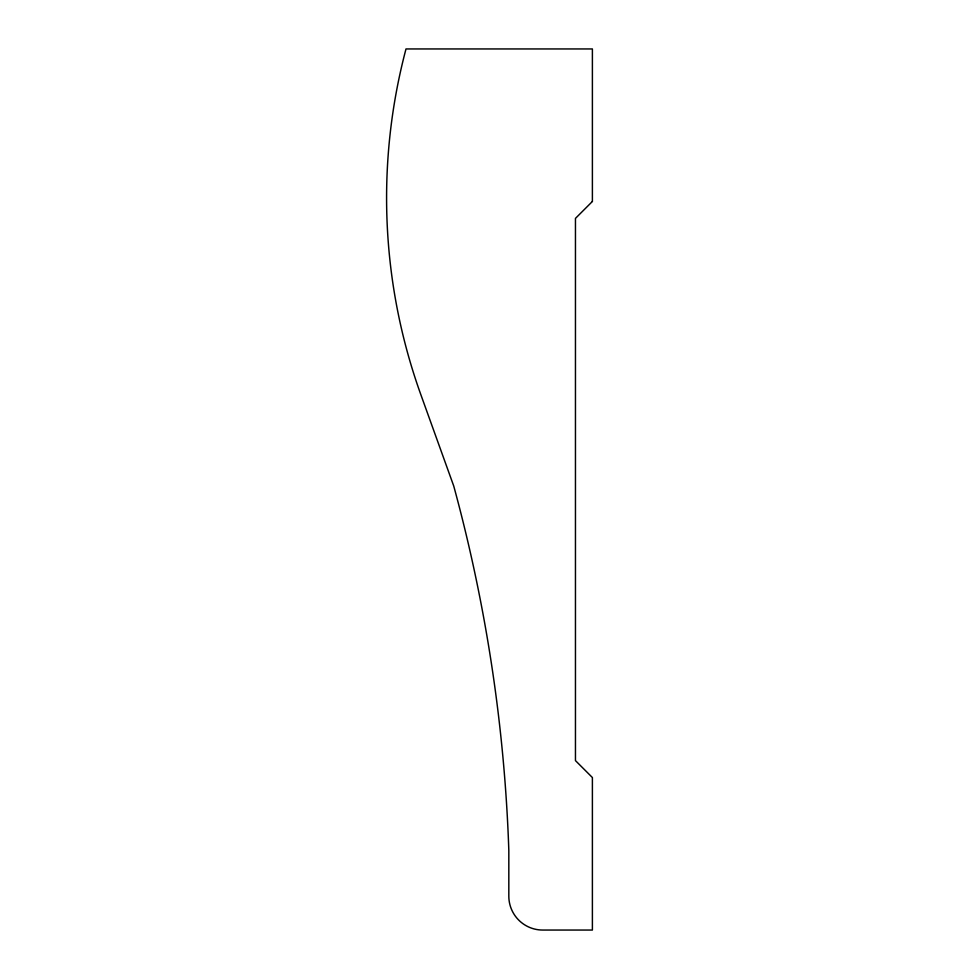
<?xml version="1.0" encoding="UTF-8"?>
<svg xmlns="http://www.w3.org/2000/svg" width="979" height="979" viewBox="0 0 979 979"><rect width="100%" height="100%" fill="white"/><g stroke="black" fill="none" stroke-linecap="round" stroke-linejoin="round"><path stroke-width="1.47" d="M592.393 201.454L575.456 218.39L575.456 760.61L592.393 777.546L592.393 930.05L542.709 930.05A33.886 33.886 0 0 1 508.823 896.164L508.823 850.494A1588.733 1588.733 0 0 0 453.742 486.049L420.994 395.075A581.685 581.685 0 0 1 406.004 48.95L592.393 48.95L592.393 201.454"/></g></svg>
